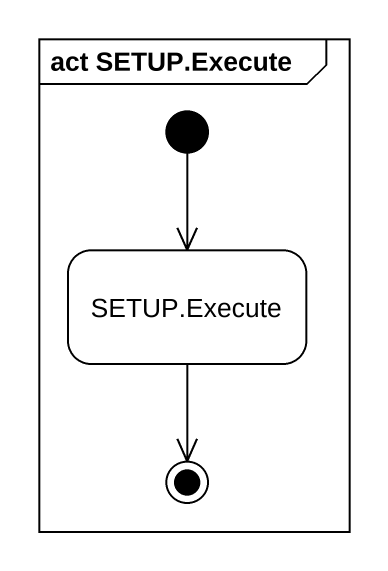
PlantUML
@startuml
mainframe act SETUP.Execute
hide empty description
state "SETUP.Execute" as SETUP_Execute
[*] --> SETUP_Execute
SETUP_Execute --> [*]
@enduml
